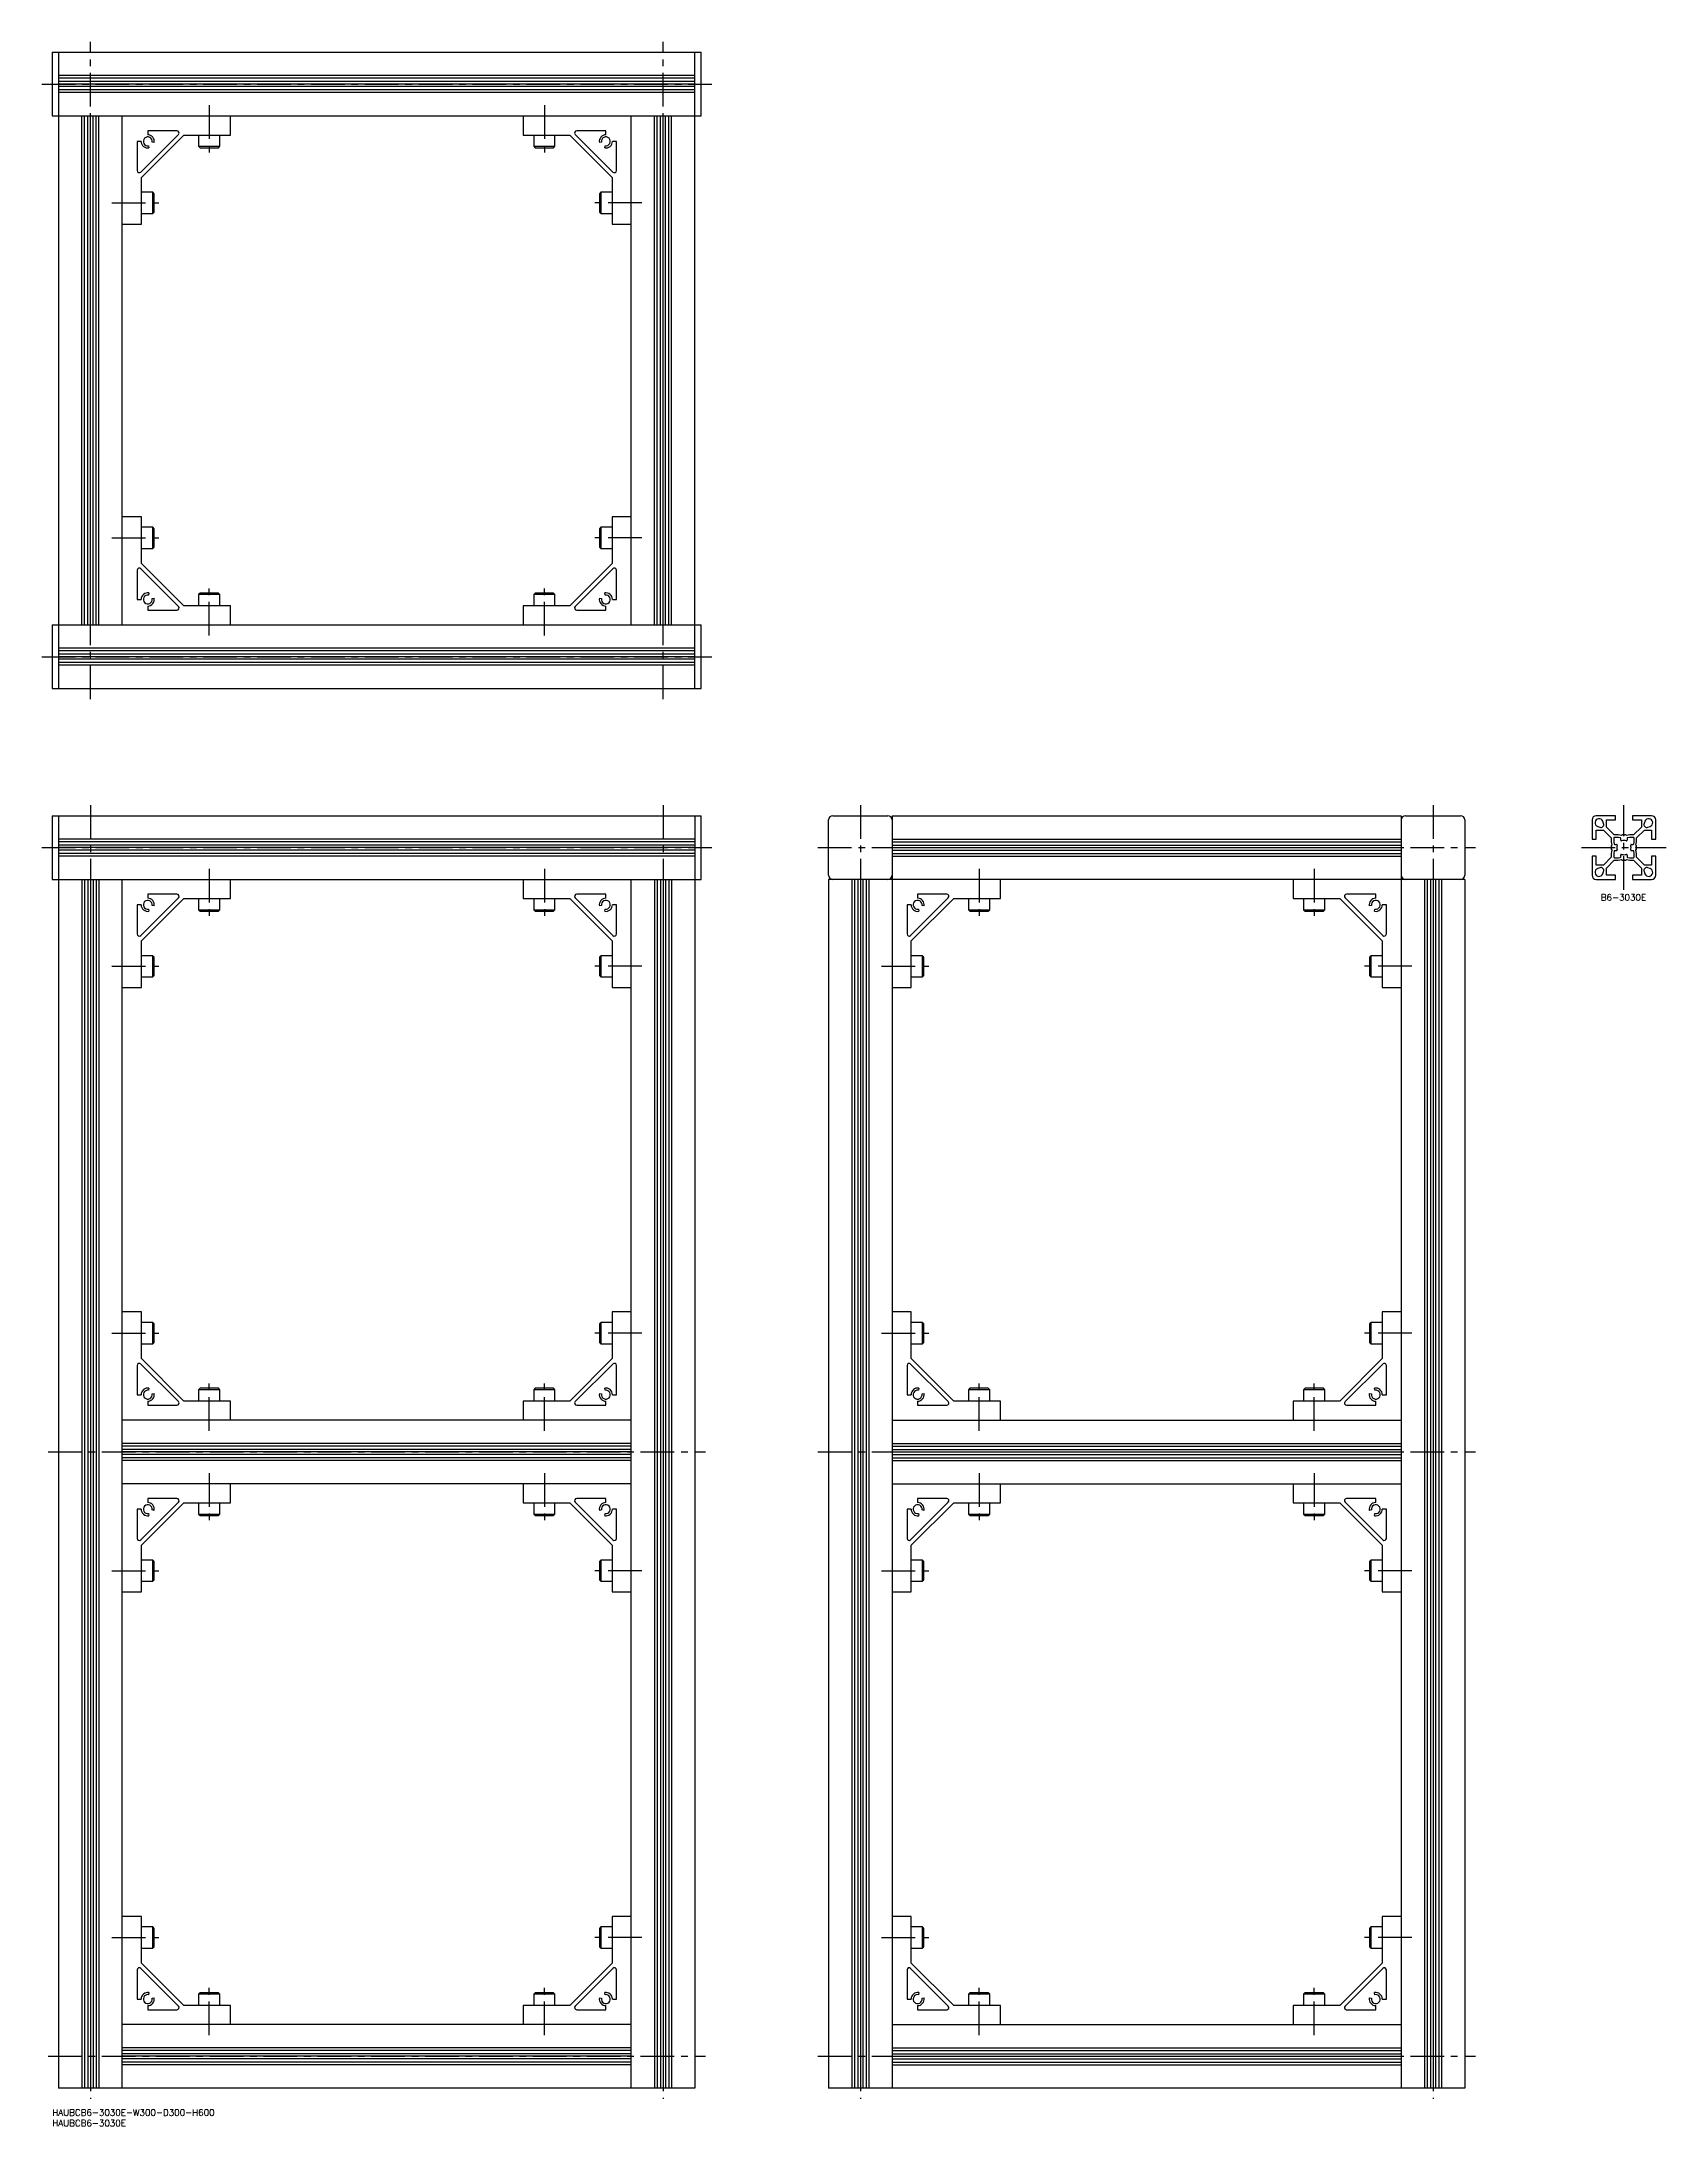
# Model space of a CAD drawing. Extents: x -5 to 761, y -8 to 975.
import ezdxf

# ---------------------------------------------------------------- set-up
doc = ezdxf.new("R2010")
doc.units = 0
doc.header["$LTSCALE"] = 0.5
doc.linetypes.add('CENTER', pattern=[50.8, 31.75, -6.35, 6.35, -6.35])
for name, color, linetype in [('MSM_CENTER', 1, 'CENTER'), ('MSM_CONTINUOUS', 7, 'CONTINUOUS'), ('MSM_PART_NUMBER', 7, 'CONTINUOUS')]:
    doc.layers.add(name, color=color, linetype=linetype)
doc.styles.get("Standard").update_dxf_attribs({"font": 'txt.shx', "height": 3, "bigfont": 'bigfont.shx'})

# ---------------------------------------------------------------- blocks, each defined once
blk = doc.blocks.new('*U8')
at = {"layer": 'MSM_PART_NUMBER'}
blk.add_text('HAUBCB6-3030E-W300-D300-H600', height=3, dxfattribs=at).set_placement((0, -3))
blk = doc.blocks.new('*U9')
at = {"layer": 'MSM_PART_NUMBER'}
blk.add_text('HAUBCB6-3030E', height=3, dxfattribs=at).set_placement((0, -8))
blk = doc.blocks.new('*U10')
at = {"layer": 'MSM_PART_NUMBER'}
blk.add_text('B6-3030E', height=3, dxfattribs=at).set_placement((730.13, 569.97))

msp = doc.modelspace()

# ---------------------------------------------------------------- linework, layer by layer
at = {"layer": 'MSM_CENTER'}
for p, q in [((18, 665), (18, 975)), ((288, 665), (288, 975)), ((-5, 955), (311, 955)), ((74, 945), (74, 920)), ((232, 945), (232, 920)), ((28, 899), (53, 899)), ((278, 899), (253, 899)), ((28, 741), (53, 741)), ((278, 741), (253, 741)), ((74, 695), (74, 720)), ((232, 695), (232, 720)), ((-5, 685), (311, 685)), ((18, 615), (18, 5)), ((288, 615), (288, 5)), ((381, 615), (381, 5)), ((651, 615), (651, 5)), ((741, 575), (741, 615)), ((-5, 595), (311, 595)), ((361, 595), (671, 595)), ((721, 595), (761, 595)), ((74, 585), (74, 560)), ((232, 585), (232, 560)), ((437, 585), (437, 560)), ((595, 585), (595, 560)), ((28, 539), (53, 539)), ((278, 539), (253, 539)), ((391, 539), (416, 539)), ((641, 539), (616, 539)), ((28, 366), (53, 366)), ((278, 366), (253, 366)), ((391, 366), (416, 366)), ((641, 366), (616, 366)), ((74, 320), (74, 345)), ((232, 320), (232, 345)), ((437, 320), (437, 345)), ((595, 320), (595, 345)), ((-2, 310), (308, 310)), ((361, 310), (671, 310)), ((74, 300), (74, 275)), ((232, 300), (232, 275)), ((437, 300), (437, 275)), ((595, 300), (595, 275)), ((28, 254), (53, 254)), ((278, 254), (253, 254)), ((391, 254), (416, 254)), ((641, 254), (616, 254)), ((28, 81), (53, 81)), ((278, 81), (253, 81)), ((391, 81), (416, 81)), ((641, 81), (616, 81)), ((74, 35), (74, 60)), ((232, 35), (232, 60)), ((437, 35), (437, 60)), ((595, 35), (595, 60)), ((-2, 25), (308, 25)), ((361, 25), (671, 25))]:
    msp.add_line(p, q, dxfattribs=at)
at = {"layer": 'MSM_CONTINUOUS'}
for p, q in [((0, 970), (306, 970)), ((0, 970), (0, 940)), ((3, 970), (3, 670)), ((303, 670), (303, 970)), ((306, 940), (306, 970)), ((303, 959), (3, 959)), ((303, 957.74), (3, 957.74)), ((303, 956.2), (3, 956.2)), ((303, 955), (3, 955)), ((303, 953.8), (3, 953.8)), ((303, 952.26), (3, 952.26)), ((303, 951), (3, 951)), ((0, 940), (306, 940)), ((14, 700), (14, 940)), ((15.26, 700), (15.26, 940)), ((16.8, 700), (16.8, 940)), ((18, 700), (18, 940)), ((19.2, 700), (19.2, 940)), ((20.74, 700), (20.74, 940)), ((22, 700), (22, 940)), ((33, 700), (33, 940)), ((84, 931), (84, 940)), ((222, 940), (222, 931)), ((273, 700), (273, 940)), ((284, 700), (284, 940)), ((285.26, 700), (285.26, 940)), ((286.8, 700), (286.8, 940)), ((288, 700), (288, 940)), ((289.2, 700), (289.2, 940)), ((290.74, 700), (290.74, 940)), ((292, 700), (292, 940)), ((40, 928), (40, 914.24)), ((41.9, 928), (40, 928)), ((41.71, 913.54), (59.46, 931.29)), ((42, 911), (62, 931)), ((45, 933), (45, 931.1)), ((58.76, 933), (45, 933)), ((45.36, 925.93), (45.54, 924.95)), ((48.05, 927.46), (47.07, 927.64)), ((62, 931), (84, 931)), ((69, 931), (69, 925.67)), ((69, 925.67), (69.67, 925)), ((69, 925.67), (79, 925.67)), ((69.67, 925), (78.33, 925)), ((78.33, 925), (79, 925.67)), ((79, 925.67), (79, 931)), ((222, 931), (244, 931)), ((227, 931), (227, 925.67)), ((227, 925.67), (227.67, 925)), ((227, 925.67), (237, 925.67)), ((227.67, 925), (236.33, 925)), ((236.33, 925), (237, 925.67)), ((237, 925.67), (237, 931)), ((244, 931), (264, 911)), ((246.54, 931.29), (264.29, 913.54)), ((261, 933), (247.24, 933)), ((258.93, 927.64), (257.95, 927.46)), ((260.46, 924.95), (260.64, 925.93)), ((261, 931.1), (261, 933)), ((266, 928), (264.1, 928)), ((266, 914.24), (266, 928)), ((42, 889), (42, 911)), ((264, 911), (264, 889)), ((47.33, 904), (42, 904)), ((48, 903.33), (47.33, 904)), ((47.33, 894), (47.33, 904)), ((47.33, 894), (48, 894.67)), ((48, 894.67), (48, 903.33)), ((258.67, 904), (258, 903.33)), ((258, 903.33), (258, 894.67)), ((258, 894.67), (258.67, 894)), ((264, 904), (258.67, 904)), ((258.67, 904), (258.67, 894)), ((33, 889), (42, 889)), ((42, 894), (47.33, 894)), ((258.67, 894), (264, 894)), ((264, 889), (273, 889)), ((42, 751), (33, 751)), ((42, 729), (42, 751)), ((264, 751), (264, 729)), ((273, 751), (264, 751)), ((47.33, 746), (42, 746)), ((48, 745.33), (47.33, 746)), ((47.33, 736), (47.33, 746)), ((48, 736.67), (48, 745.33)), ((258.67, 746), (258, 745.33)), ((258, 745.33), (258, 736.67)), ((264, 746), (258.67, 746)), ((258.67, 746), (258.67, 736)), ((42, 736), (47.33, 736)), ((62, 709), (42, 729)), ((47.33, 736), (48, 736.67)), ((264, 729), (244, 709)), ((258, 736.67), (258.67, 736)), ((258.67, 736), (264, 736)), ((40, 725.76), (40, 712)), ((59.46, 708.71), (41.71, 726.46)), ((264.29, 726.46), (246.54, 708.71)), ((266, 712), (266, 725.76)), ((40, 712), (41.9, 712)), ((45, 708.9), (45, 707)), ((45.54, 715.05), (45.36, 714.07)), ((47.07, 712.36), (48.05, 712.54)), ((84, 709), (62, 709)), ((69.67, 715), (69, 714.33)), ((69, 714.33), (69, 709)), ((79, 714.33), (69, 714.33)), ((78.33, 715), (69.67, 715)), ((79, 714.33), (78.33, 715)), ((79, 709), (79, 714.33)), ((84, 700), (84, 709)), ((222, 709), (222, 700)), ((244, 709), (222, 709)), ((227.67, 715), (227, 714.33)), ((227, 714.33), (227, 709)), ((237, 714.33), (227, 714.33)), ((236.33, 715), (227.67, 715)), ((237, 714.33), (236.33, 715)), ((237, 709), (237, 714.33)), ((257.95, 712.54), (258.93, 712.36)), ((260.64, 714.07), (260.46, 715.05)), ((261, 707), (261, 708.9)), ((264.1, 712), (266, 712)), ((0, 700), (306, 700)), ((0, 700), (0, 670)), ((45, 707), (58.76, 707)), ((247.24, 707), (261, 707)), ((306, 670), (306, 700)), ((303, 689), (3, 689)), ((303, 687.74), (3, 687.74)), ((303, 686.2), (3, 686.2)), ((303, 685), (3, 685)), ((303, 683.8), (3, 683.8)), ((303, 682.26), (3, 682.26)), ((303, 681), (3, 681)), ((0, 670), (306, 670)), ((0, 610), (306, 610)), ((0, 610), (0, 580)), ((3, 610), (3, 10)), ((303, 610), (303, 10)), ((306, 580), (306, 610)), ((368, 610), (394, 610)), ((396, 610), (396, 10)), ((396, 610), (636, 610)), ((636, 610), (636, 10)), ((638, 610), (664, 610)), ((737, 610), (728, 610)), ((737, 608), (737, 610)), ((754, 610), (745, 610)), ((745, 610), (745, 608)), ((366, 582), (366, 608)), ((666, 608), (666, 582)), ((726, 608), (726, 599)), ((728, 599), (728, 603.25)), ((728, 603.25), (731.34, 603.25)), ((728.64, 604.92), (729.66, 604.54)), ((731.46, 606.34), (731.08, 607.36)), ((731.34, 603.25), (735, 599.59)), ((732.75, 604.66), (732.75, 608)), ((732.75, 608), (737, 608)), ((736.41, 601), (732.75, 604.66)), ((738.26, 601), (736.41, 601)), ((738.36, 599.8), (736.5, 599.8)), ((739.8, 600.7), (738.26, 601)), ((739.26, 599.63), (738.41, 599.79)), ((740.25, 600.96), (739.8, 600.7)), ((741, 600.7), (740.55, 600.96)), ((741.45, 600.96), (741, 600.7)), ((742.2, 600.7), (741.75, 600.96)), ((743.74, 601), (742.2, 600.7)), ((743.59, 599.79), (742.74, 599.63)), ((745.5, 599.8), (743.64, 599.8)), ((745.59, 601), (743.74, 601)), ((745, 608), (749.25, 608)), ((749.25, 604.66), (745.59, 601)), ((747, 599.59), (750.66, 603.25)), ((749.25, 608), (749.25, 604.66)), ((750.92, 607.36), (750.54, 606.34)), ((750.66, 603.25), (754, 603.25)), ((752.34, 604.54), (753.36, 604.92)), ((754, 603.25), (754, 599)), ((756, 599), (756, 608)), ((303, 599), (3, 599)), ((303, 597.74), (3, 597.74)), ((303, 596.2), (3, 596.2)), ((303, 595), (3, 595)), ((303, 593.8), (3, 593.8)), ((303, 592.26), (3, 592.26)), ((303, 591), (3, 591)), ((396, 599), (636, 599)), ((396, 597.74), (636, 597.74)), ((396, 596.2), (636, 596.2)), ((396, 595), (636, 595)), ((396, 593.8), (636, 593.8)), ((396, 592.26), (636, 592.26)), ((396, 591), (636, 591)), ((726, 599), (728, 599)), ((726, 591), (726, 582)), ((728, 591), (726, 591)), ((728, 586.75), (728, 591)), ((735, 590.41), (731.34, 586.75)), ((735, 599.59), (735, 597.74)), ((735, 597.74), (735.3, 596.2)), ((735.3, 593.8), (735, 592.26)), ((735, 592.26), (735, 590.41)), ((735.3, 596.2), (735.04, 595.75)), ((735.04, 595.45), (735.3, 595)), ((735.3, 595), (735.04, 594.55)), ((735.04, 594.25), (735.3, 593.8)), ((736.2, 599.5), (736.2, 597.64)), ((736.2, 592.36), (736.2, 590.5)), ((736.21, 597.59), (736.37, 596.74)), ((736.37, 593.26), (736.21, 592.41)), ((736.5, 590.2), (738.36, 590.2)), ((736.66, 596.5), (737.5, 596.5)), ((737.5, 593.5), (736.66, 593.5)), ((738.41, 590.21), (739.26, 590.37)), ((739.5, 598.5), (739.5, 599.34)), ((739.5, 590.66), (739.5, 591.5)), ((742.5, 599.34), (742.5, 598.5)), ((742.5, 591.5), (742.5, 590.66)), ((742.74, 590.37), (743.59, 590.21)), ((743.64, 590.2), (745.5, 590.2)), ((744.5, 596.5), (745.34, 596.5)), ((745.34, 593.5), (744.5, 593.5)), ((745.63, 596.74), (745.79, 597.59)), ((745.79, 592.41), (745.63, 593.26)), ((745.8, 597.64), (745.8, 599.5)), ((745.8, 590.5), (745.8, 592.36)), ((746.7, 596.2), (747, 597.74)), ((746.96, 595.75), (746.7, 596.2)), ((746.7, 595), (746.96, 595.45)), ((746.96, 594.55), (746.7, 595)), ((746.7, 593.8), (746.96, 594.25)), ((747, 592.26), (746.7, 593.8)), ((747, 597.74), (747, 599.59)), ((747, 590.41), (747, 592.26)), ((750.66, 586.75), (747, 590.41)), ((754, 599), (756, 599)), ((754, 591), (754, 586.75)), ((756, 591), (754, 591)), ((756, 582), (756, 591)), ((0, 580), (306, 580)), ((14, 580), (14, 10)), ((15.26, 580), (15.26, 10)), ((16.8, 580), (16.8, 10)), ((18, 580), (18, 10)), ((19.2, 580), (19.2, 10)), ((20.74, 580), (20.74, 10)), ((22, 580), (22, 10)), ((33, 10), (33, 580)), ((84, 571), (84, 580)), ((222, 580), (222, 571)), ((273, 10), (273, 580)), ((284, 580), (284, 10)), ((285.26, 580), (285.26, 10)), ((286.8, 580), (286.8, 10)), ((288, 580), (288, 10)), ((289.2, 580), (289.2, 10)), ((290.74, 580), (290.74, 10)), ((292, 580), (292, 10)), ((666, 580), (366, 580)), ((366, 580), (366, 10)), ((377, 580), (377, 10)), ((378.26, 580), (378.26, 10)), ((379.8, 580), (379.8, 10)), ((381, 580), (381, 10)), ((382.2, 580), (382.2, 10)), ((383.74, 580), (383.74, 10)), ((385, 580), (385, 10)), ((447, 571), (447, 580)), ((585, 580), (585, 571)), ((647, 580), (647, 10)), ((648.26, 580), (648.26, 10)), ((649.8, 580), (649.8, 10)), ((651, 580), (651, 10)), ((652.2, 580), (652.2, 10)), ((653.74, 580), (653.74, 10)), ((655, 580), (655, 10)), ((666, 580), (666, 10)), ((731.34, 586.75), (728, 586.75)), ((728, 580), (737, 580)), ((729.66, 585.46), (728.64, 585.08)), ((731.08, 582.64), (731.46, 583.66)), ((732.75, 585.34), (736.41, 589)), ((732.75, 582), (732.75, 585.34)), ((737, 582), (732.75, 582)), ((736.41, 589), (738.26, 589)), ((737, 580), (737, 582)), ((738.26, 589), (739.8, 589.3)), ((739.8, 589.3), (740.25, 589.04)), ((740.55, 589.04), (741, 589.3)), ((741, 589.3), (741.45, 589.04)), ((741.75, 589.04), (742.2, 589.3)), ((742.2, 589.3), (743.74, 589)), ((743.74, 589), (745.59, 589)), ((749.25, 582), (745, 582)), ((745, 582), (745, 580)), ((745, 580), (754, 580)), ((745.59, 589), (749.25, 585.34)), ((749.25, 585.34), (749.25, 582)), ((750.54, 583.66), (750.92, 582.64)), ((754, 586.75), (750.66, 586.75)), ((753.36, 585.08), (752.34, 585.46)), ((41.71, 553.54), (59.46, 571.29)), ((42, 551), (62, 571)), ((45, 573), (45, 571.1)), ((58.76, 573), (45, 573)), ((62, 571), (84, 571)), ((69, 571), (69, 565.67)), ((79, 565.67), (79, 571)), ((222, 571), (244, 571)), ((227, 571), (227, 565.67)), ((237, 565.67), (237, 571)), ((244, 571), (264, 551)), ((246.54, 571.29), (264.29, 553.54)), ((261, 573), (247.24, 573)), ((261, 571.1), (261, 573)), ((404.71, 553.54), (422.46, 571.29)), ((405, 551), (425, 571)), ((408, 573), (408, 571.1)), ((421.76, 573), (408, 573)), ((425, 571), (447, 571)), ((432, 571), (432, 565.67)), ((442, 565.67), (442, 571)), ((585, 571), (607, 571)), ((590, 571), (590, 565.67)), ((600, 565.67), (600, 571)), ((607, 571), (627, 551)), ((609.54, 571.29), (627.29, 553.54)), ((624, 573), (610.24, 573)), ((624, 571.1), (624, 573)), ((40, 568), (40, 554.24)), ((41.9, 568), (40, 568)), ((45.36, 565.93), (45.54, 564.95)), ((48.05, 567.46), (47.07, 567.64)), ((69, 565.67), (69.67, 565)), ((69, 565.67), (79, 565.67)), ((69.67, 565), (78.33, 565)), ((78.33, 565), (79, 565.67)), ((227, 565.67), (227.67, 565)), ((227, 565.67), (237, 565.67)), ((227.67, 565), (236.33, 565)), ((236.33, 565), (237, 565.67)), ((258.93, 567.64), (257.95, 567.46)), ((260.46, 564.95), (260.64, 565.93)), ((266, 568), (264.1, 568)), ((266, 554.24), (266, 568)), ((403, 568), (403, 554.24)), ((404.9, 568), (403, 568)), ((408.36, 565.93), (408.54, 564.95)), ((411.05, 567.46), (410.07, 567.64)), ((432, 565.67), (432.67, 565)), ((432, 565.67), (442, 565.67)), ((432.67, 565), (441.33, 565)), ((441.33, 565), (442, 565.67)), ((590, 565.67), (590.67, 565)), ((590, 565.67), (600, 565.67)), ((590.67, 565), (599.33, 565)), ((599.33, 565), (600, 565.67)), ((621.93, 567.64), (620.95, 567.46)), ((623.46, 564.95), (623.64, 565.93)), ((629, 568), (627.1, 568)), ((629, 554.24), (629, 568)), ((42, 529), (42, 551)), ((264, 551), (264, 529)), ((405, 529), (405, 551)), ((627, 551), (627, 529)), ((47.33, 544), (42, 544)), ((48, 543.33), (47.33, 544)), ((47.33, 534), (47.33, 544)), ((48, 534.67), (48, 543.33)), ((258.67, 544), (258, 543.33)), ((258, 543.33), (258, 534.67)), ((264, 544), (258.67, 544)), ((258.67, 544), (258.67, 534)), ((410.33, 544), (405, 544)), ((411, 543.33), (410.33, 544)), ((410.33, 534), (410.33, 544)), ((411, 534.67), (411, 543.33)), ((621.67, 544), (621, 543.33)), ((621, 543.33), (621, 534.67)), ((627, 544), (621.67, 544)), ((621.67, 544), (621.67, 534)), ((42, 534), (47.33, 534)), ((47.33, 534), (48, 534.67)), ((258, 534.67), (258.67, 534)), ((258.67, 534), (264, 534)), ((405, 534), (410.33, 534)), ((410.33, 534), (411, 534.67)), ((621, 534.67), (621.67, 534)), ((621.67, 534), (627, 534)), ((33, 529), (42, 529)), ((264, 529), (273, 529)), ((396, 529), (405, 529)), ((627, 529), (636, 529)), ((42, 376), (33, 376)), ((42, 354), (42, 376)), ((264, 376), (264, 354)), ((273, 376), (264, 376)), ((405, 376), (396, 376)), ((405, 354), (405, 376)), ((627, 376), (627, 354)), ((636, 376), (627, 376)), ((47.33, 371), (42, 371)), ((48, 370.33), (47.33, 371)), ((47.33, 361), (47.33, 371)), ((48, 361.67), (48, 370.33)), ((258.67, 371), (258, 370.33)), ((258, 370.33), (258, 361.67)), ((264, 371), (258.67, 371)), ((258.67, 371), (258.67, 361)), ((410.33, 371), (405, 371)), ((411, 370.33), (410.33, 371)), ((410.33, 361), (410.33, 371)), ((411, 361.67), (411, 370.33)), ((621.67, 371), (621, 370.33)), ((621, 370.33), (621, 361.67)), ((627, 371), (621.67, 371)), ((621.67, 371), (621.67, 361)), ((42, 361), (47.33, 361)), ((62, 334), (42, 354)), ((47.33, 361), (48, 361.67)), ((264, 354), (244, 334)), ((258, 361.67), (258.67, 361)), ((258.67, 361), (264, 361)), ((405, 361), (410.33, 361)), ((425, 334), (405, 354)), ((410.33, 361), (411, 361.67)), ((627, 354), (607, 334)), ((621, 361.67), (621.67, 361)), ((621.67, 361), (627, 361)), ((40, 350.76), (40, 337)), ((59.46, 333.71), (41.71, 351.46)), ((264.29, 351.46), (246.54, 333.71)), ((266, 337), (266, 350.76)), ((403, 350.76), (403, 337)), ((422.46, 333.71), (404.71, 351.46)), ((627.29, 351.46), (609.54, 333.71)), ((629, 337), (629, 350.76)), ((40, 337), (41.9, 337)), ((45.54, 340.05), (45.36, 339.07)), ((47.07, 337.36), (48.05, 337.54)), ((69.67, 340), (69, 339.33)), ((69, 339.33), (69, 334)), ((79, 339.33), (69, 339.33)), ((78.33, 340), (69.67, 340)), ((79, 339.33), (78.33, 340)), ((79, 334), (79, 339.33)), ((227.67, 340), (227, 339.33)), ((227, 339.33), (227, 334)), ((237, 339.33), (227, 339.33)), ((236.33, 340), (227.67, 340)), ((237, 339.33), (236.33, 340)), ((237, 334), (237, 339.33)), ((257.95, 337.54), (258.93, 337.36)), ((260.64, 339.07), (260.46, 340.05)), ((264.1, 337), (266, 337)), ((403, 337), (404.9, 337)), ((408.54, 340.05), (408.36, 339.07)), ((410.07, 337.36), (411.05, 337.54)), ((432.67, 340), (432, 339.33)), ((432, 339.33), (432, 334)), ((442, 339.33), (432, 339.33)), ((441.33, 340), (432.67, 340)), ((442, 339.33), (441.33, 340)), ((442, 334), (442, 339.33)), ((590.67, 340), (590, 339.33)), ((590, 339.33), (590, 334)), ((600, 339.33), (590, 339.33)), ((599.33, 340), (590.67, 340)), ((600, 339.33), (599.33, 340)), ((600, 334), (600, 339.33)), ((620.95, 337.54), (621.93, 337.36)), ((623.64, 339.07), (623.46, 340.05)), ((627.1, 337), (629, 337)), ((273, 325), (33, 325)), ((45, 333.9), (45, 332)), ((45, 332), (58.76, 332)), ((84, 334), (62, 334)), ((84, 325), (84, 334)), ((222, 334), (222, 325)), ((244, 334), (222, 334)), ((247.24, 332), (261, 332)), ((261, 332), (261, 333.9)), ((396, 325), (636, 325)), ((408, 333.9), (408, 332)), ((408, 332), (421.76, 332)), ((447, 334), (425, 334)), ((447, 325), (447, 334)), ((585, 334), (585, 325)), ((607, 334), (585, 334)), ((610.24, 332), (624, 332)), ((624, 332), (624, 333.9)), ((273, 314), (33, 314)), ((273, 312.74), (33, 312.74)), ((273, 311.2), (33, 311.2)), ((273, 310), (33, 310)), ((273, 308.8), (33, 308.8)), ((273, 307.26), (33, 307.26)), ((273, 306), (33, 306)), ((396, 314), (636, 314)), ((396, 312.74), (636, 312.74)), ((396, 311.2), (636, 311.2)), ((396, 310), (636, 310)), ((396, 308.8), (636, 308.8)), ((396, 307.26), (636, 307.26)), ((396, 306), (636, 306)), ((273, 295), (33, 295)), ((84, 286), (84, 295)), ((222, 295), (222, 286)), ((396, 295), (636, 295)), ((447, 286), (447, 295)), ((585, 295), (585, 286)), ((41.71, 268.54), (59.46, 286.29)), ((42, 266), (62, 286)), ((45, 288), (45, 286.1)), ((58.76, 288), (45, 288)), ((62, 286), (84, 286)), ((69, 286), (69, 280.67)), ((79, 280.67), (79, 286)), ((222, 286), (244, 286)), ((227, 286), (227, 280.67)), ((237, 280.67), (237, 286)), ((244, 286), (264, 266)), ((246.54, 286.29), (264.29, 268.54)), ((261, 288), (247.24, 288)), ((261, 286.1), (261, 288)), ((404.71, 268.54), (422.46, 286.29)), ((405, 266), (425, 286)), ((408, 288), (408, 286.1)), ((421.76, 288), (408, 288)), ((425, 286), (447, 286)), ((432, 286), (432, 280.67)), ((442, 280.67), (442, 286)), ((585, 286), (607, 286)), ((590, 286), (590, 280.67)), ((600, 280.67), (600, 286)), ((607, 286), (627, 266)), ((609.54, 286.29), (627.29, 268.54)), ((624, 288), (610.24, 288)), ((624, 286.1), (624, 288)), ((40, 283), (40, 269.24)), ((41.9, 283), (40, 283)), ((45.36, 280.93), (45.54, 279.95)), ((48.05, 282.46), (47.07, 282.64)), ((69, 280.67), (69.67, 280)), ((69, 280.67), (79, 280.67)), ((69.67, 280), (78.33, 280)), ((78.33, 280), (79, 280.67)), ((227, 280.67), (227.67, 280)), ((227, 280.67), (237, 280.67)), ((227.67, 280), (236.33, 280)), ((236.33, 280), (237, 280.67)), ((258.93, 282.64), (257.95, 282.46)), ((260.46, 279.95), (260.64, 280.93)), ((266, 283), (264.1, 283)), ((266, 269.24), (266, 283)), ((403, 283), (403, 269.24)), ((404.9, 283), (403, 283)), ((408.36, 280.93), (408.54, 279.95)), ((411.05, 282.46), (410.07, 282.64)), ((432, 280.67), (432.67, 280)), ((432, 280.67), (442, 280.67)), ((432.67, 280), (441.33, 280)), ((441.33, 280), (442, 280.67)), ((590, 280.67), (590.67, 280)), ((590, 280.67), (600, 280.67)), ((590.67, 280), (599.33, 280)), ((599.33, 280), (600, 280.67)), ((621.93, 282.64), (620.95, 282.46)), ((623.46, 279.95), (623.64, 280.93)), ((629, 283), (627.1, 283)), ((629, 269.24), (629, 283)), ((42, 244), (42, 266)), ((264, 266), (264, 244)), ((405, 244), (405, 266)), ((627, 266), (627, 244)), ((47.33, 259), (42, 259)), ((48, 258.33), (47.33, 259)), ((47.33, 249), (47.33, 259)), ((48, 249.67), (48, 258.33)), ((258.67, 259), (258, 258.33)), ((258, 258.33), (258, 249.67)), ((264, 259), (258.67, 259)), ((258.67, 259), (258.67, 249)), ((410.33, 259), (405, 259)), ((411, 258.33), (410.33, 259)), ((410.33, 249), (410.33, 259)), ((411, 249.67), (411, 258.33)), ((621.67, 259), (621, 258.33)), ((621, 258.33), (621, 249.67)), ((627, 259), (621.67, 259)), ((621.67, 259), (621.67, 249)), ((42, 249), (47.33, 249)), ((47.33, 249), (48, 249.67)), ((258, 249.67), (258.67, 249)), ((258.67, 249), (264, 249)), ((405, 249), (410.33, 249)), ((410.33, 249), (411, 249.67)), ((621, 249.67), (621.67, 249)), ((621.67, 249), (627, 249)), ((33, 244), (42, 244)), ((264, 244), (273, 244)), ((396, 244), (405, 244)), ((627, 244), (636, 244)), ((42, 91), (33, 91)), ((42, 69), (42, 91)), ((264, 91), (264, 69)), ((273, 91), (264, 91)), ((405, 91), (396, 91)), ((405, 69), (405, 91)), ((627, 91), (627, 69)), ((636, 91), (627, 91)), ((47.33, 86), (42, 86)), ((48, 85.33), (47.33, 86)), ((47.33, 76), (47.33, 86)), ((48, 76.67), (48, 85.33)), ((258.67, 86), (258, 85.33)), ((258, 85.33), (258, 76.67)), ((264, 86), (258.67, 86)), ((258.67, 86), (258.67, 76)), ((410.33, 86), (405, 86)), ((411, 85.33), (410.33, 86)), ((410.33, 76), (410.33, 86)), ((411, 76.67), (411, 85.33)), ((621.67, 86), (621, 85.33)), ((621, 85.33), (621, 76.67)), ((627, 86), (621.67, 86)), ((621.67, 86), (621.67, 76)), ((42, 76), (47.33, 76)), ((62, 49), (42, 69)), ((47.33, 76), (48, 76.67)), ((264, 69), (244, 49)), ((258, 76.67), (258.67, 76)), ((258.67, 76), (264, 76)), ((405, 76), (410.33, 76)), ((425, 49), (405, 69)), ((410.33, 76), (411, 76.67)), ((627, 69), (607, 49)), ((621, 76.67), (621.67, 76)), ((621.67, 76), (627, 76)), ((40, 65.76), (40, 52)), ((59.46, 48.71), (41.71, 66.46)), ((264.29, 66.46), (246.54, 48.71)), ((266, 52), (266, 65.76)), ((403, 65.76), (403, 52)), ((422.46, 48.71), (404.71, 66.46)), ((627.29, 66.46), (609.54, 48.71)), ((629, 52), (629, 65.76)), ((40, 52), (41.9, 52)), ((45.54, 55.05), (45.36, 54.07)), ((47.07, 52.36), (48.05, 52.54)), ((69.67, 55), (69, 54.33)), ((69, 54.33), (69, 49)), ((79, 54.33), (69, 54.33)), ((78.33, 55), (69.67, 55)), ((79, 54.33), (78.33, 55)), ((79, 49), (79, 54.33)), ((227.67, 55), (227, 54.33)), ((227, 54.33), (227, 49)), ((237, 54.33), (227, 54.33)), ((236.33, 55), (227.67, 55)), ((237, 54.33), (236.33, 55)), ((237, 49), (237, 54.33)), ((257.95, 52.54), (258.93, 52.36)), ((260.64, 54.07), (260.46, 55.05)), ((264.1, 52), (266, 52)), ((403, 52), (404.9, 52)), ((408.54, 55.05), (408.36, 54.07)), ((410.07, 52.36), (411.05, 52.54)), ((432.67, 55), (432, 54.33)), ((432, 54.33), (432, 49)), ((442, 54.33), (432, 54.33)), ((441.33, 55), (432.67, 55)), ((442, 54.33), (441.33, 55)), ((442, 49), (442, 54.33)), ((590.67, 55), (590, 54.33)), ((590, 54.33), (590, 49)), ((600, 54.33), (590, 54.33)), ((599.33, 55), (590.67, 55)), ((600, 54.33), (599.33, 55)), ((600, 49), (600, 54.33)), ((620.95, 52.54), (621.93, 52.36)), ((623.64, 54.07), (623.46, 55.05)), ((627.1, 52), (629, 52)), ((273, 40), (33, 40)), ((45, 48.9), (45, 47)), ((45, 47), (58.76, 47)), ((84, 49), (62, 49)), ((84, 40), (84, 49)), ((222, 49), (222, 40)), ((244, 49), (222, 49)), ((247.24, 47), (261, 47)), ((261, 47), (261, 48.9)), ((396, 40), (636, 40)), ((408, 48.9), (408, 47)), ((408, 47), (421.76, 47)), ((447, 49), (425, 49)), ((447, 40), (447, 49)), ((585, 49), (585, 40)), ((607, 49), (585, 49)), ((610.24, 47), (624, 47)), ((624, 47), (624, 48.9)), ((273, 29), (33, 29)), ((273, 27.74), (33, 27.74)), ((273, 26.2), (33, 26.2)), ((273, 25), (33, 25)), ((273, 23.8), (33, 23.8)), ((273, 22.26), (33, 22.26)), ((273, 21), (33, 21)), ((396, 29), (636, 29)), ((396, 27.74), (636, 27.74)), ((396, 26.2), (636, 26.2)), ((396, 25), (636, 25)), ((396, 23.8), (636, 23.8)), ((396, 22.26), (636, 22.26)), ((396, 21), (636, 21)), ((303, 10), (3, 10)), ((666, 10), (366, 10))]:
    msp.add_line(p, q, dxfattribs=at)
for centre, radius, start, end in [((45, 928), 3.1, 180, 280), ((45, 928), 2.1, 350, 280), ((45, 928), 3.1, 350, 90), ((58.76, 932), 1, 315, 90), ((247.24, 932), 1, 90, 225), ((261, 928), 3.1, 90, 190), ((261, 928), 2.1, 260, 190), ((261, 928), 3.1, 260, 0), ((41, 914.24), 1, 180, 315), ((265, 914.24), 1, 225, 0), ((41, 725.76), 1, 45, 180), ((265, 725.76), 1, 0, 135), ((45, 712), 3.1, 80, 180), ((45, 712), 2.1, 80, 10), ((45, 712), 3.1, 270, 10), ((58.76, 708), 1, 270, 45), ((247.24, 708), 1, 135, 270), ((261, 712), 3.1, 170, 270), ((261, 712), 2.1, 170, 100), ((261, 712), 3.1, 0, 100), ((368, 608), 2, 90, 180), ((394, 608), 2, 0, 90), ((638, 608), 2, 90, 180), ((664, 608), 2, 0, 90), ((728, 608), 2, 90, 180), ((754, 608), 2, 0, 90), ((729.3, 606.7), 1.9, 20.37568, 249.62432), ((730.15, 605.85), 1.4, 249.62432, 20.37568), ((736.5, 599.5), 0.3, 90, 180), ((738.36, 599.5), 0.3, 79, 90), ((739.2, 599.34), 0.3, 0, 79), ((740.4, 600.7), 0.3, 60, 120), ((741.6, 600.7), 0.3, 60, 120), ((742.8, 599.34), 0.3, 101, 180), ((743.64, 599.5), 0.3, 90, 101), ((745.5, 599.5), 0.3, 0, 90), ((751.85, 605.85), 1.4, 159.62432, 290.37568), ((752.7, 606.7), 1.9, 290.37568, 159.62432), ((735.3, 595.6), 0.3, 150, 210), ((735.3, 594.4), 0.3, 150, 210), ((736.5, 597.64), 0.3, 180, 191), ((736.5, 592.36), 0.3, 169, 180), ((736.5, 590.5), 0.3, 180, 270), ((736.66, 596.8), 0.3, 191, 270), ((736.66, 593.2), 0.3, 90, 169), ((737.5, 596.2), 0.3, 341.07536, 90), ((737.5, 593.8), 0.3, 270, 18.92464), ((741, 595), 3.4, 161.07536, 198.92464), ((738.36, 590.5), 0.3, 270, 281), ((739.2, 590.66), 0.3, 281, 0), ((739.8, 598.5), 0.3, 180, 288.92464), ((739.8, 591.5), 0.3, 71.07536, 180), ((741, 595), 3.4, 71.07536, 108.92464), ((741, 595), 3.4, 251.07536, 288.92464), ((742.2, 598.5), 0.3, 251.07536, 0), ((742.2, 591.5), 0.3, 0, 108.92464), ((742.8, 590.66), 0.3, 180, 259), ((743.64, 590.5), 0.3, 259, 270), ((744.5, 596.2), 0.3, 90, 198.92464), ((744.5, 593.8), 0.3, 161.07536, 270), ((741, 595), 3.4, 341.07536, 18.92464), ((745.34, 596.8), 0.3, 270, 349), ((745.34, 593.2), 0.3, 11, 90), ((745.5, 590.5), 0.3, 270, 0), ((745.5, 597.64), 0.3, 349, 0), ((745.5, 592.36), 0.3, 0, 11), ((746.7, 595.6), 0.3, 330, 30), ((746.7, 594.4), 0.3, 330, 30), ((368, 582), 2, 180, 270), ((394, 582), 2, 270, 0), ((638, 582), 2, 180, 270), ((664, 582), 2, 270, 0), ((728, 582), 2, 180, 270), ((729.3, 583.3), 1.9, 110.37568, 339.62432), ((730.15, 584.15), 1.4, 339.62432, 110.37568), ((740.4, 589.3), 0.3, 240, 300), ((741.6, 589.3), 0.3, 240, 300), ((751.85, 584.15), 1.4, 69.62432, 200.37568), ((752.7, 583.3), 1.9, 200.37568, 69.62432), ((754, 582), 2, 270, 0), ((45, 568), 3.1, 350, 90), ((58.76, 572), 1, 315, 90), ((247.24, 572), 1, 90, 225), ((261, 568), 3.1, 90, 190), ((408, 568), 3.1, 350, 90), ((421.76, 572), 1, 315, 90), ((610.24, 572), 1, 90, 225), ((624, 568), 3.1, 90, 190), ((45, 568), 3.1, 180, 280), ((45, 568), 2.1, 350, 280), ((261, 568), 2.1, 260, 190), ((261, 568), 3.1, 260, 0), ((408, 568), 3.1, 180, 280), ((408, 568), 2.1, 350, 280), ((624, 568), 2.1, 260, 190), ((624, 568), 3.1, 260, 0), ((41, 554.24), 1, 180, 315), ((265, 554.24), 1, 225, 0), ((404, 554.24), 1, 180, 315), ((628, 554.24), 1, 225, 0), ((41, 350.76), 1, 45, 180), ((265, 350.76), 1, 0, 135), ((404, 350.76), 1, 45, 180), ((628, 350.76), 1, 0, 135), ((45, 337), 3.1, 80, 180), ((45, 337), 2.1, 80, 10), ((45, 337), 3.1, 270, 10), ((261, 337), 3.1, 170, 270), ((261, 337), 2.1, 170, 100), ((261, 337), 3.1, 0, 100), ((408, 337), 3.1, 80, 180), ((408, 337), 2.1, 80, 10), ((408, 337), 3.1, 270, 10), ((624, 337), 3.1, 170, 270), ((624, 337), 2.1, 170, 100), ((624, 337), 3.1, 0, 100), ((58.76, 333), 1, 270, 45), ((247.24, 333), 1, 135, 270), ((421.76, 333), 1, 270, 45), ((610.24, 333), 1, 135, 270), ((45, 283), 2.1, 350, 280), ((45, 283), 3.1, 350, 90), ((58.76, 287), 1, 315, 90), ((247.24, 287), 1, 90, 225), ((261, 283), 3.1, 90, 190), ((261, 283), 2.1, 260, 190), ((408, 283), 2.1, 350, 280), ((408, 283), 3.1, 350, 90), ((421.76, 287), 1, 315, 90), ((610.24, 287), 1, 90, 225), ((624, 283), 3.1, 90, 190), ((624, 283), 2.1, 260, 190), ((45, 283), 3.1, 180, 280), ((261, 283), 3.1, 260, 0), ((408, 283), 3.1, 180, 280), ((624, 283), 3.1, 260, 0), ((41, 269.24), 1, 180, 315), ((265, 269.24), 1, 225, 0), ((404, 269.24), 1, 180, 315), ((628, 269.24), 1, 225, 0), ((41, 65.76), 1, 45, 180), ((265, 65.76), 1, 0, 135), ((404, 65.76), 1, 45, 180), ((628, 65.76), 1, 0, 135), ((45, 52), 3.1, 80, 180), ((45, 52), 2.1, 80, 10), ((45, 52), 3.1, 270, 10), ((261, 52), 3.1, 170, 270), ((261, 52), 2.1, 170, 100), ((261, 52), 3.1, 0, 100), ((408, 52), 3.1, 80, 180), ((408, 52), 2.1, 80, 10), ((408, 52), 3.1, 270, 10), ((624, 52), 3.1, 170, 270), ((624, 52), 2.1, 170, 100), ((624, 52), 3.1, 0, 100), ((58.76, 48), 1, 270, 45), ((247.24, 48), 1, 135, 270), ((421.76, 48), 1, 270, 45), ((610.24, 48), 1, 135, 270)]:
    msp.add_arc(centre, radius, start, end, dxfattribs=at)

# ---------------------------------------------------------------- block references
for name in ['*U10', '*U8', '*U9']:
    msp.add_blockref(name, (0, 0), dxfattribs=at)

doc.saveas('drawing.dxf')
